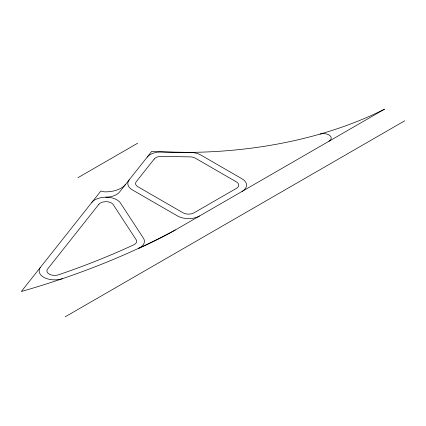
<?xml version="1.0" encoding="UTF-8"?>
<svg xmlns="http://www.w3.org/2000/svg" width="426" height="426" viewBox="0 0 426 426"><rect width="100%" height="100%" fill="white"/><g stroke="black" fill="none" stroke-linecap="round" stroke-linejoin="round"><path stroke-width="0.64" d="M77.905 177.717L137.641 143.227M91.83 202.425A15.506 8.951 0 0 1 106.463 197.201A15.506 8.951 0 0 1 120.441 202.989L143.418 238.166A15.506 8.951 0 0 1 138.615 248.31A338.308 195.321 0 0 0 175.326 229.96L384.545 109.168A303.6 175.283 0 0 1 151.741 151.363L119.599 191.966A15.506 8.951 0 0 1 105.712 197.195M65.157 316.832L404.7 120.803M125.553 184.442A21.971 12.684 0 0 1 104.077 191.828L100.887 190.986L21.3 291.512A644.868 372.313 0 0 0 175.326 229.96M320.032 134.083A7.753 4.478 0 0 1 329.777 135.479A7.753 4.478 0 0 1 328.968 141.256M147.172 157.141A15.506 8.951 0 0 1 162.418 151.933L189.602 152.391A15.506 8.951 0 0 1 200.811 155.011L242.011 178.798A15.506 8.951 0 0 1 242.011 191.46M62.526 278.631A15.506 8.951 0 0 1 44.272 277.571A15.506 8.951 0 0 1 40.55 267.198M129.211 179.825A15.506 8.951 0 0 0 132.348 189.879L177.583 215.993A15.506 8.951 0 0 0 199.512 215.993M98.88 204.288L47.6 269.056A7.753 4.478 0 0 0 49.464 274.243A7.753 4.478 0 0 0 58.591 274.775A637.115 367.835 0 0 0 133.764 244.817A7.753 4.478 0 0 0 136.166 239.747L113.188 204.571A7.753 4.478 0 0 0 106.196 201.674A7.753 4.478 0 0 0 98.88 204.288M154.223 158.999L136.261 181.684A7.753 4.478 0 0 0 137.832 186.71L183.068 212.83A7.753 4.478 0 0 0 194.032 212.83L236.526 188.292A7.753 4.478 0 0 0 236.526 181.966L195.326 158.179A7.753 4.478 0 0 0 189.724 156.864A7.753 4.478 0 0 1 189.378 156.864L162.194 156.406A7.753 4.478 0 0 1 161.848 156.395A7.753 4.478 0 0 0 154.223 158.999"/></g></svg>
